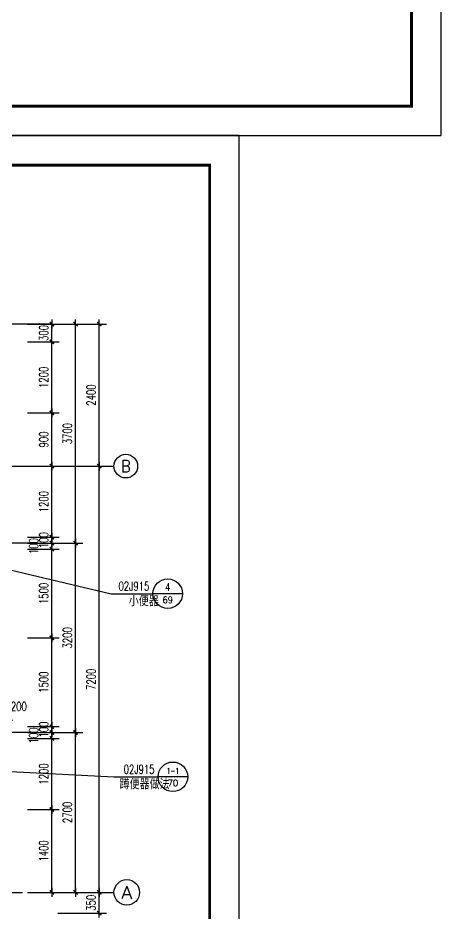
# Model space of a CAD drawing. Extents: x 63793 to 231107, y 20849 to 337643.
# Drawn here: x 206556 to 220861, y 97976 to 128221 of the extents above; entities that cross this region are included whole.
import ezdxf
from ezdxf.enums import TextEntityAlignment as Align

# ---------------------------------------------------------------- set-up
doc = ezdxf.new("R2010")
doc.units = 0
doc.header["$LTSCALE"] = 1000
doc.header["$MEASUREMENT"] = 0
doc.linetypes.add('DOTE', pattern=[2.42, 2, -0.2, 0.02, -0.2])
for name, color, linetype in [('AXIS', 3, 'Continuous'), ('AXIS_TEXT', 7, 'Continuous'), ('DIM_LEAD', 3, 'Continuous'), ('DOTE', 1, 'DOTE'), ('PUB_TEXT', 7, 'Continuous'), ('PUB_TITLE', 4, 'Continuous')]:
    doc.layers.add(name, color=color, linetype=linetype)
doc.styles.add('_TCH_AXIS', font='COMPLEX', dxfattribs={"bigfont": 'GBCBIG'})
doc.styles.add('_TCH_DIM', font='SIMPLEX', dxfattribs={"bigfont": 'GBCBIG'})
doc.styles.add('COMPLEX', font='COMPLEX')
doc.styles.add('DIM_FONT', font='SIMPLEX', dxfattribs={"width": 0.7, "bigfont": 'GBCBIG'})
doc.dimstyles.new('AXIS', dxfattribs={"dimtxt": 300, "dimasz": 1, "dimexe": 250, "dimexo": 300, "dimgap": 150, "dimtad": 1, "dimdec": 0, "dimzin": 0, "dimdsep": 46, "dimtxsty": 'DIM_FONT', "dimblk": '_DIMX', "dimblk1": '_DIMX', "dimblk2": '_DIMX', "dimcen": 0.09, "dimse1": 1, "dimse2": 1, "dimclrt": 7, "dimadec": 0, "dimazin": 0, "dimtfac": 1, "dimtdec": 0, "dimtix": 1, "dimtmove": 2, "dimatfit": 3, "dimldrblk": '_DIMX', "dimfxl": 0, "dimtolj": 1, "dimtzin": 0, "dimarcsym": 0})

# ---------------------------------------------------------------- blocks, each defined once
blk = doc.blocks.new('_DIMX')
blk.add_line((-150, 0), (150, 0))
at = {"const_width": 50}
blk.add_lwpolyline([(-70, -70), (70, 70)], dxfattribs=at)
blk = doc.blocks.new('*D1450')
at = {"layer": 'AXIS', "color": 0, "lineweight": -2, "transparency": 16777216}
for p, q in [((207901, 98676), (209554, 98676)), ((209304, 98677), (209304, 98678)), ((209304, 97976), (209304, 98676)), ((207901, 97976), (209554, 97976)), ((209304, 97975), (209304, 97974))]:
    blk.add_line(p, q, dxfattribs=at)
at = {"layer": 'Defpoints', "color": 0, "transparency": 16777216}
for p in [(207601, 98676), (209304, 98676), (207601, 97976)]:
    blk.add_point(p, dxfattribs=at)
at = {"layer": 'AXIS', "color": 0, "lineweight": -2, "transparency": 16777216}
for p, rotation in [((209304, 98676), 270), ((209304, 97976), 90)]:
    blk.add_blockref('_DIMX', p, dxfattribs=dict(at, rotation=rotation))
at = {"layer": 'AXIS', "color": 7, "transparency": 16777216, "insert": (209029, 98326), "char_height": 300, "attachment_point": 5, "rotation": 90, "style": 'DIM_FONT'}
blk.add_mtext('\\A1;350', dxfattribs=at)
blk = doc.blocks.new('_AXISO')
blk.add_circle((0, 0), 0.5)
at = {"layer": 'AXIS_TEXT', "style": 'COMPLEX', "width": 1.041667}
blk.add_attdef('A', text='', height=0.56, dxfattribs=at).set_placement((-0.25, -0.28), (0.25, -0.28), align=Align.FIT)
blk = doc.blocks.new('*D1486')
at = {"layer": 'AXIS', "color": 0, "lineweight": -2, "transparency": 16777216}
for p, q in [((206877, 104076), (207954, 104076)), ((207704, 104077), (207704, 104078)), ((207704, 103876), (207704, 104076)), ((206877, 103876), (207954, 103876)), ((207704, 103875), (207704, 103874))]:
    blk.add_line(p, q, dxfattribs=at)
at = {"layer": 'Defpoints', "color": 0, "transparency": 16777216}
for p in [(206577, 104076), (207704, 104076), (206577, 103876)]:
    blk.add_point(p, dxfattribs=at)
at = {"layer": 'AXIS', "color": 0, "lineweight": -2, "transparency": 16777216}
for p, rotation in [((207704, 104076), 270), ((207704, 103876), 90)]:
    blk.add_blockref('_DIMX', p, dxfattribs=dict(at, rotation=rotation))
at = {"layer": 'AXIS', "color": 7, "transparency": 16777216, "insert": (207089, 103976), "char_height": 300, "attachment_point": 5, "rotation": 90, "style": 'DIM_FONT'}
blk.add_mtext('\\A1;100', dxfattribs=at)
blk = doc.blocks.new('*D1487')
at = {"layer": 'AXIS', "color": 0, "lineweight": -2, "transparency": 16777216}
for p, q in [((206877, 104276), (207954, 104276)), ((206877, 104076), (207954, 104076)), ((207704, 104277), (207704, 104278)), ((207704, 104076), (207704, 104276)), ((207704, 104075), (207704, 104074))]:
    blk.add_line(p, q, dxfattribs=at)
at = {"layer": 'Defpoints', "color": 0, "transparency": 16777216}
for p in [(206577, 104276), (206577, 104076), (207704, 104276)]:
    blk.add_point(p, dxfattribs=at)
at = {"layer": 'AXIS', "color": 0, "lineweight": -2, "transparency": 16777216}
for p, rotation in [((207704, 104276), 270), ((207704, 104076), 90)]:
    blk.add_blockref('_DIMX', p, dxfattribs=dict(at, rotation=rotation))
at = {"layer": 'AXIS', "color": 7, "transparency": 16777216, "insert": (207429, 104176), "char_height": 300, "attachment_point": 5, "rotation": 90, "style": 'DIM_FONT'}
blk.add_mtext('\\A1;100', dxfattribs=at)
blk = doc.blocks.new('*D1490')
at = {"layer": 'AXIS', "color": 0, "lineweight": -2, "transparency": 16777216}
for p, q in [((206877, 110476), (207954, 110476)), ((207704, 110477), (207704, 110478)), ((207704, 110276), (207704, 110476)), ((206877, 110276), (207954, 110276)), ((207704, 110275), (207704, 110274))]:
    blk.add_line(p, q, dxfattribs=at)
at = {"layer": 'Defpoints', "color": 0, "transparency": 16777216}
for p in [(206577, 110476), (207704, 110476), (206577, 110276)]:
    blk.add_point(p, dxfattribs=at)
at = {"layer": 'AXIS', "color": 0, "lineweight": -2, "transparency": 16777216}
for p, rotation in [((207704, 110476), 270), ((207704, 110276), 90)]:
    blk.add_blockref('_DIMX', p, dxfattribs=dict(at, rotation=rotation))
at = {"layer": 'AXIS', "color": 7, "transparency": 16777216, "insert": (207089, 110376), "char_height": 300, "attachment_point": 5, "rotation": 90, "style": 'DIM_FONT'}
blk.add_mtext('\\A1;100', dxfattribs=at)
blk = doc.blocks.new('*D1491')
at = {"layer": 'AXIS', "color": 0, "lineweight": -2, "transparency": 16777216}
for p, q in [((206877, 110676), (207954, 110676)), ((206877, 110476), (207954, 110476)), ((207704, 110677), (207704, 110678)), ((207704, 110476), (207704, 110676)), ((207704, 110475), (207704, 110474))]:
    blk.add_line(p, q, dxfattribs=at)
at = {"layer": 'Defpoints', "color": 0, "transparency": 16777216}
for p in [(206577, 110676), (206577, 110476), (207704, 110676)]:
    blk.add_point(p, dxfattribs=at)
at = {"layer": 'AXIS', "color": 0, "lineweight": -2, "transparency": 16777216}
for p, rotation in [((207704, 110676), 270), ((207704, 110476), 90)]:
    blk.add_blockref('_DIMX', p, dxfattribs=dict(at, rotation=rotation))
at = {"layer": 'AXIS', "color": 7, "transparency": 16777216, "insert": (207429, 110576), "char_height": 300, "attachment_point": 5, "rotation": 90, "style": 'DIM_FONT'}
blk.add_mtext('\\A1;100', dxfattribs=at)
blk = doc.blocks.new('*D1493')
at = {"layer": 'AXIS', "color": 0, "lineweight": -2, "transparency": 16777216}
for p, q in [((206877, 117876), (207954, 117876)), ((207704, 117877), (207704, 117878)), ((207704, 117276), (207704, 117876)), ((206877, 117276), (207954, 117276)), ((207704, 117275), (207704, 117274))]:
    blk.add_line(p, q, dxfattribs=at)
at = {"layer": 'Defpoints', "color": 0, "transparency": 16777216}
for p in [(206577, 117876), (207704, 117876), (206577, 117276)]:
    blk.add_point(p, dxfattribs=at)
at = {"layer": 'AXIS', "color": 0, "lineweight": -2, "transparency": 16777216}
for p, rotation in [((207704, 117876), 270), ((207704, 117276), 90)]:
    blk.add_blockref('_DIMX', p, dxfattribs=dict(at, rotation=rotation))
at = {"layer": 'AXIS', "color": 7, "transparency": 16777216, "insert": (207429, 117576), "char_height": 300, "attachment_point": 5, "rotation": 90, "style": 'DIM_FONT'}
blk.add_mtext('\\A1;300', dxfattribs=at)

msp = doc.modelspace()

# ---------------------------------------------------------------- linework, layer by layer
at = {"layer": 'AXIS'}
for p, q in [((206712.4, 113076.3), (209804.1, 113076.3)), ((207838.1, 98676.3), (209804.1, 98676.3))]:
    msp.add_line(p, q, dxfattribs=at)
at = {"layer": 'DIM_LEAD'}
for p, q in [((204428, 110013.4), (209710.3, 108767.8)), ((209710.3, 108767.8), (211120.5, 108767.8)), ((212120.5, 108767.8), (211120.5, 108767.8)), ((204687.3, 102842), (209796.7, 102580.9)), ((209796.7, 102580.9), (211295, 102580.9)), ((212295, 102580.9), (211295, 102580.9))]:
    msp.add_line(p, q, dxfattribs=at)
for centre in [(211620.5, 108767.8), (211795, 102580.9)]:
    msp.add_circle(centre, 500, dxfattribs=at)
at = {"layer": 'DOTE'}
for p, q in [((207711, 117876.3), (188238.5, 117876.3)), ((188429, 113076.3), (206712.4, 113076.3)), ((206980.4, 110476.3), (188385.3, 110476.3)), ((206982.4, 104076.3), (199105.9, 104076.3)), ((188429, 98676.3), (206712.4, 98676.3))]:
    msp.add_line(p, q, dxfattribs=at)
at = {"layer": 'PUB_TITLE'}
for points in [[(131661.1, 124242.4), (220861.1, 124242.4), (220861.1, 166242.4), (131661.1, 166242.4)], [(124837.4, 82242.4), (214037.4, 82242.4), (214037.4, 124242.4), (124837.4, 124242.4)]]:
    msp.add_lwpolyline(points, close=True, dxfattribs=at)
at = {"layer": 'PUB_TITLE', "const_width": 100}
for points in [[(134161.1, 125242.4), (219861.1, 125242.4), (219861.1, 165242.4), (134161.1, 165242.4)], [(127337.4, 83242.4), (213037.4, 83242.4), (213037.4, 123242.4), (127337.4, 123242.4)]]:
    msp.add_lwpolyline(points, close=True, dxfattribs=at)

# ---------------------------------------------------------------- block references
at = {"layer": 'AXIS'}
ref = msp.add_blockref('_AXISO', (210204.1, 113076.3), dxfattribs=dict(at, xscale=800, yscale=800, zscale=800))
ref.add_attrib('A', 'B', dxfattribs={"layer": 'AXIS_TEXT', "height": 406.4, "style": '_TCH_AXIS'}).set_placement((210039.6, 112873.1), (210368.6, 112873.1), align=Align.FIT)
ref = msp.add_blockref('_AXISO', (210236.1, 98676.3), dxfattribs=dict(at, xscale=864, yscale=864, zscale=864))
ref.add_attrib('A', 'A', dxfattribs={"layer": 'AXIS_TEXT', "height": 428.2, "style": '_TCH_AXIS'}).set_placement((210052.6, 98462.2), (210419.6, 98462.2), align=Align.FIT)

# ---------------------------------------------------------------- texts
at = {"layer": 'PUB_TEXT', "style": '_TCH_DIM', "width": 0.705882}
for p in [(209955.5, 108872.8), (210130, 102685.9)]:
    msp.add_text('02J915', height=297.5, dxfattribs=at).set_placement(p)
at = {"layer": 'PUB_TEXT', "style": '_TCH_DIM'}
for s, height, p, p2 in [('4', 259.4, (211527.9, 108860.6), (211713.1, 108860.6)), ('69', 221.93, (211446.1, 108447.2), (211794.9, 108447.2)), ('1-1', 191.18, (211581.1, 102685.2), (212009, 102685.2)), ('70', 219.66, (211617.2, 102262.2), (211972.8, 102262.2))]:
    msp.add_text(s, height=height, dxfattribs=at).set_placement(p, p2, align=Align.FIT)
for s, p in [('小便器', (210304.3, 108346.3)), ('蹲便器做法', (209994.8, 102159.4))]:
    msp.add_text(s, height=337.59, dxfattribs=at).set_placement(p)

# ---------------------------------------------------------------- dimensions: what is measured, and where the dimension line sits
at = {"layer": 'AXIS'}
for p1, p2, distance, picture, middle in [((206577.4, 117276.3), (206577.4, 117876.3), -1126.7, '*D1493', (207429.1, 117576.3)), ((206577.4, 110476.3), (206577.4, 110676.3), -1126.7, '*D1491', (207429.1, 110576.3)), ((206577.4, 104076.3), (206577.4, 104276.3), -1126.7, '*D1487', (207429.1, 104176.3)), ((207600.6, 97976.3), (207600.6, 98676.3), -1703.4, '*D1450', (209029.1, 98326.3))]:
    dim = msp.add_aligned_dim(p1=p1, p2=p2, distance=distance, dimstyle='AXIS', override={"dimgap": 125, "dimlfac": 0.5, "dimsah": 1, "dimse1": 0, "dimse2": 0}, dxfattribs=at)
    dim.commit()
    dim.dimension.update_dxf_attribs({"geometry": picture, "text_midpoint": middle})
for p1, p2, distance in [((207377.4, 110476.3), (207377.4, 117876.3), -1126.7), ((207600.6, 113076.3), (207600.6, 117876.3), -1703.4), ((206577.4, 114876.3), (206577.4, 117276.3), -1126.7), ((206577.4, 113076.3), (206577.4, 114876.3), -1126.7), ((206577.4, 110676.3), (206577.4, 113076.3), -1126.7), ((207600.6, 98676.3), (207600.6, 113076.3), -1703.4), ((206577.4, 107276.3), (206577.4, 110276.3), -1126.7), ((207377.4, 104076.3), (207377.4, 110476.3), -1126.7), ((206577.4, 104276.3), (206577.4, 107276.3), -1126.7), ((207377.4, 98676.3), (207377.4, 104076.3), -1126.7), ((206577.4, 101476.3), (206577.4, 103876.3), -1126.7), ((206577.4, 98676.3), (206577.4, 101476.3), -1126.7)]:
    msp.add_aligned_dim(p1=p1, p2=p2, distance=distance, dimstyle='AXIS', override={"dimgap": 125, "dimlfac": 0.5, "dimsah": 1, "dimse1": 0, "dimse2": 0}, dxfattribs=at).render()
for base, p1, p2, picture, middle in [((207704.1, 110476.3), (206577.4, 110276.3), (206577.4, 110476.3), '*D1490', (207089.1, 110376.3)), ((207704.1, 104076.3), (206577.4, 103876.3), (206577.4, 104076.3), '*D1486', (207089.1, 103976.3))]:
    dim = msp.add_linear_dim(base=base, p1=p1, p2=p2, angle=90, dimstyle='AXIS', override={"dimgap": 125, "dimlfac": 0.5, "dimsah": 1, "dimse1": 0, "dimse2": 0}, dxfattribs=at)
    dim.commit()
    dim.dimension.update_dxf_attribs({"geometry": picture, "text_midpoint": middle, "dimtype": 129})
msp.add_linear_dim(base=(206223.2, 104496.5), p1=(205823.2, 105578.5), p2=(206223.2, 105578.5), angle=0, location=(206587.9, 104958.7), dimstyle='AXIS', override={"dimgap": 125, "dimlfac": 0.5, "dimsah": 1, "dimse1": 0, "dimse2": 0}, dxfattribs=at).render()

doc.saveas('drawing.dxf')
